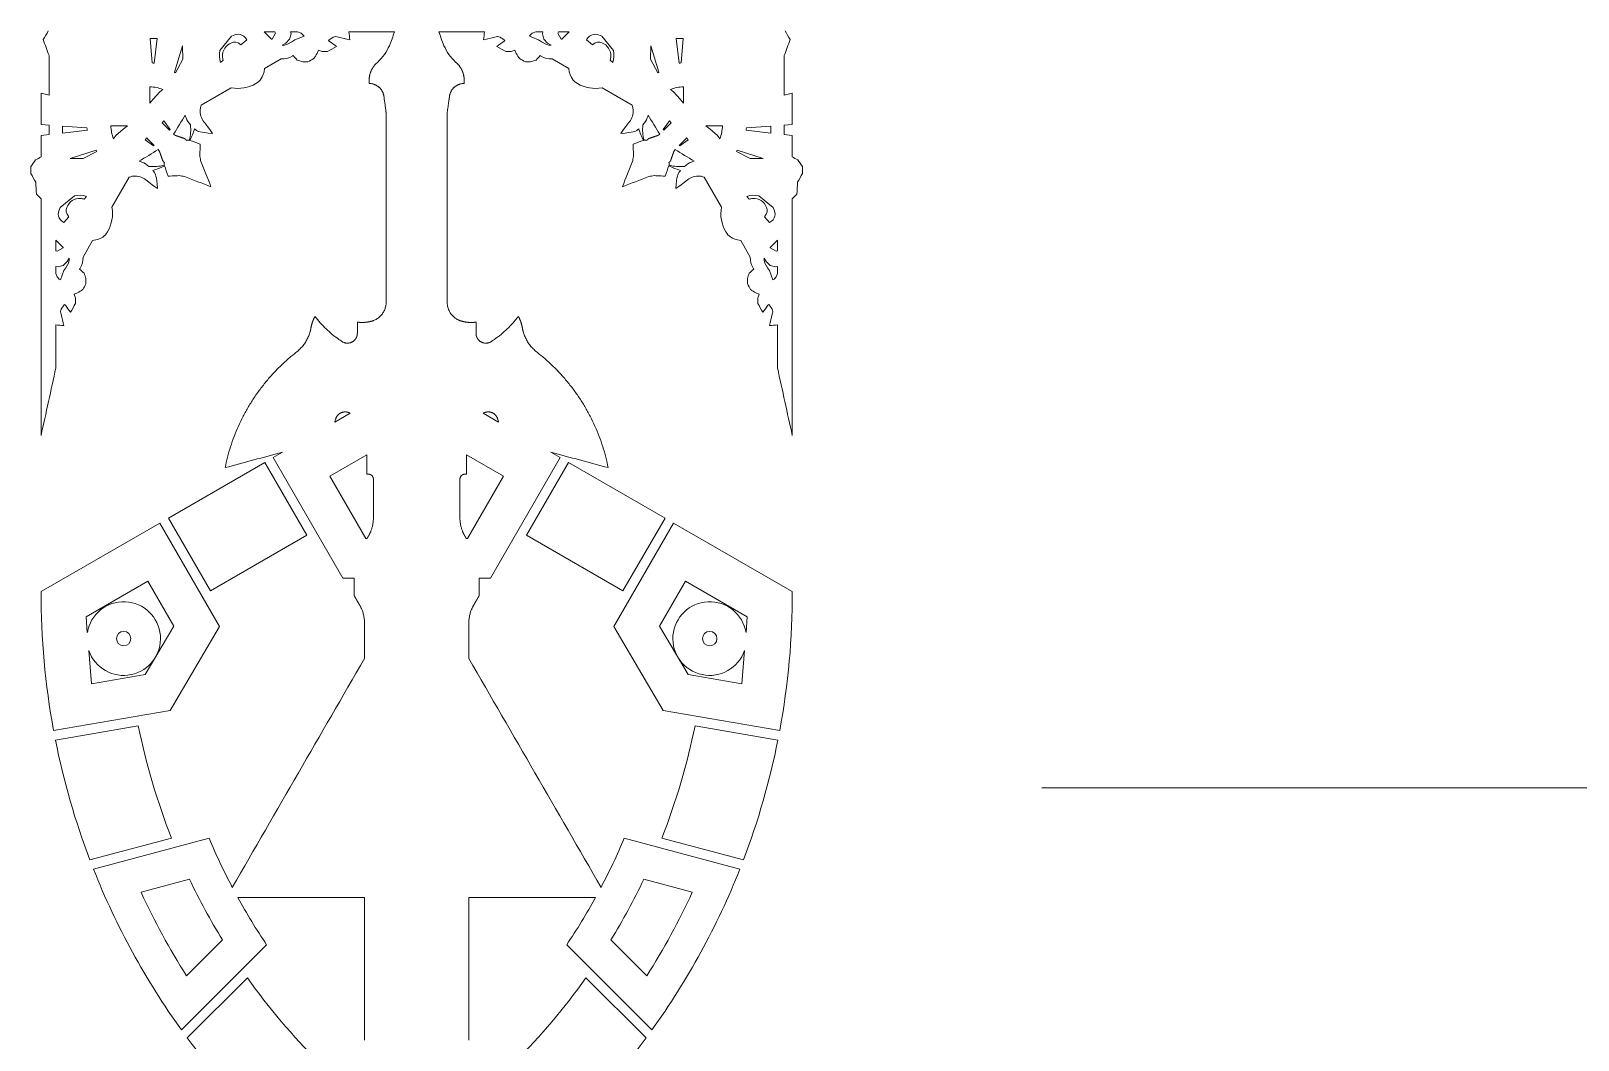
# Model space of a CAD drawing. Header units: inches. Extents: x -1.5 to 24.5, y -14.4 to 30.8.
# Drawn here: x 2.78 to 7.672, y -0.798 to 2.394 of the extents above; entities that cross this region are included whole.
import ezdxf

# ---------------------------------------------------------------- set-up
doc = ezdxf.new("R2010")
doc.units = ezdxf.units.IN
doc.header["$MEASUREMENT"] = 0
doc.layers.add('NOPLOT', color=5, linetype='Continuous', lineweight=5)

# ---------------------------------------------------------------- blocks, each defined once
blk = doc.blocks.new('Mask')
at = {"layer": 'NOPLOT', "color": 242, "true_color": 0xcd2027}
for p, q in [((-0.8207, 2.3699), (-0.8424, 2.3699)), ((-0.8424, 2.3699), (-0.8366, 2.2925)), ((-0.8295, 2.2912), (-0.8207, 2.3699)), ((-0.5853, 2.3772), (-0.6218, 2.3314)), ((-0.5559, 2.3493), (-0.5374, 2.3651)), ((-0.4485, 2.3906), (-0.4819, 2.3906)), ((-0.4819, 2.3906), (-0.4585, 2.3672)), ((-0.4585, 2.3672), (-0.4571, 2.3679)), ((-0.4571, 2.3679), (-0.4465, 2.3864)), ((-0.4465, 2.3864), (-0.4485, 2.3906)), ((-0.414, 2.3551), (-0.4253, 2.3486)), ((-0.4253, 2.3486), (-0.4182, 2.3486)), ((-0.4182, 2.3486), (-0.4086, 2.3512)), ((-0.402, 2.3671), (-0.414, 2.3551)), ((-0.4086, 2.3512), (-0.3945, 2.3593)), ((-0.3973, 2.3846), (-0.402, 2.3671)), ((-0.3767, 2.3906), (-0.3989, 2.3906)), ((-0.3989, 2.3906), (-0.3973, 2.3846)), ((-0.3945, 2.3593), (-0.3855, 2.3659)), ((-0.3855, 2.3659), (-0.3562, 2.3765)), ((-0.3655, 2.3864), (-0.3767, 2.3906)), ((-0.3584, 2.3804), (-0.3655, 2.3864)), ((-0.3562, 2.3765), (-0.3584, 2.3804)), ((0.3562, 2.3765), (0.3584, 2.3804)), ((0.3855, 2.3659), (0.3562, 2.3765)), ((0.3584, 2.3804), (0.3655, 2.3864)), ((0.3655, 2.3864), (0.3767, 2.3906)), ((0.3767, 2.3906), (0.3989, 2.3906)), ((0.3945, 2.3593), (0.3855, 2.3659)), ((0.4086, 2.3512), (0.3945, 2.3593)), ((0.3989, 2.3906), (0.3973, 2.3846)), ((0.3973, 2.3846), (0.402, 2.3671)), ((0.402, 2.3671), (0.414, 2.3551)), ((0.4182, 2.3486), (0.4086, 2.3512)), ((0.414, 2.3551), (0.4253, 2.3486)), ((0.4253, 2.3486), (0.4182, 2.3486)), ((0.4465, 2.3864), (0.4485, 2.3906)), ((0.4571, 2.3679), (0.4465, 2.3864)), ((0.4485, 2.3906), (0.4819, 2.3906)), ((0.4585, 2.3672), (0.4571, 2.3679)), ((0.4819, 2.3906), (0.4585, 2.3672)), ((0.5559, 2.3493), (0.5374, 2.3651)), ((0.5853, 2.3772), (0.6218, 2.3314)), ((0.8207, 2.3699), (0.8424, 2.3699)), ((0.8295, 2.2912), (0.8207, 2.3699)), ((0.8424, 2.3699), (0.8366, 2.2925)), ((-0.7406, 2.3459), (-0.766, 2.2633)), ((-0.7626, 2.2608), (-0.7396, 2.3042)), ((-0.7396, 2.3042), (-0.7406, 2.3459)), ((-0.6201, 2.294), (-0.6117, 2.3012)), ((-0.4281, 2.3048), (-0.4807, 2.2744)), ((0.4281, 2.3048), (0.4807, 2.2744)), ((0.6201, 2.294), (0.6117, 2.3012)), ((0.7396, 2.3042), (0.7406, 2.3459)), ((0.7626, 2.2608), (0.7396, 2.3042)), ((0.7406, 2.3459), (0.766, 2.2633)), ((-0.8123, 2.201), (-0.8026, 2.2087)), ((-0.5861, 2.2136), (-0.6812, 2.1586)), ((0.5861, 2.2136), (0.6812, 2.1586)), ((0.8123, 2.201), (0.8026, 2.2087)), ((-1.1622, 2.1902), (-1.1875, 2.197)), ((-1.1875, 2.197), (-1.1875, 2.0975)), ((-0.8437, 2.1647), (-0.8329, 2.1777)), ((-0.8329, 2.1777), (-0.8123, 2.201)), ((0.8329, 2.1777), (0.8123, 2.201)), ((0.8437, 2.1647), (0.8329, 2.1777)), ((1.1622, 2.1902), (1.1875, 2.197)), ((1.1875, 2.197), (1.1875, 2.0975)), ((-0.7992, 2.1087), (-0.805, 2.1029)), ((-0.7798, 2.0816), (-0.7992, 2.1087)), ((0.7798, 2.0816), (0.7992, 2.1087)), ((0.7992, 2.1087), (0.805, 2.1029)), ((-1.1875, 2.0975), (-1.1622, 2.0956)), ((-1.1622, 2.0659), (-1.1875, 2.0631)), ((-1.1875, 2.0631), (-1.1875, 1.9955)), ((-1.1199, 2.0707), (-1.1199, 2.0924)), ((-1.1199, 2.0924), (-1.0425, 2.0866)), ((-1.0412, 2.0795), (-1.1199, 2.0707)), ((-0.951, 2.0623), (-0.9587, 2.0526)), ((-0.9277, 2.0829), (-0.951, 2.0623)), ((-0.9147, 2.0937), (-0.9277, 2.0829)), ((-0.8587, 2.0492), (-0.8529, 2.055)), ((-0.8529, 2.055), (-0.8497, 2.0513)), ((-0.805, 2.1029), (-0.8013, 2.0997)), ((-0.8013, 2.0997), (-0.7812, 2.0797)), ((-0.7812, 2.0797), (-0.7798, 2.0816)), ((0.7812, 2.0797), (0.7798, 2.0816)), ((0.8013, 2.0997), (0.7812, 2.0797)), ((0.805, 2.1029), (0.8013, 2.0997)), ((0.8529, 2.055), (0.8497, 2.0513)), ((0.8587, 2.0492), (0.8529, 2.055)), ((0.9147, 2.0937), (0.9277, 2.0829)), ((0.9277, 2.0829), (0.951, 2.0623)), ((0.951, 2.0623), (0.9587, 2.0526)), ((1.0412, 2.0795), (1.1199, 2.0707)), ((1.1199, 2.0924), (1.0425, 2.0866)), ((1.1199, 2.0707), (1.1199, 2.0924)), ((1.1875, 2.0975), (1.1622, 2.0956)), ((1.1622, 2.0659), (1.1875, 2.0631)), ((1.1875, 2.0631), (1.1875, 1.9955)), ((-1.0959, 1.9906), (-1.0133, 2.016)), ((-1.0108, 2.0126), (-1.0542, 1.9896)), ((-0.8316, 2.0298), (-0.8587, 2.0492)), ((-0.8497, 2.0513), (-0.8297, 2.0312)), ((-0.8297, 2.0312), (-0.8316, 2.0298)), ((0.8497, 2.0513), (0.8297, 2.0312)), ((0.8297, 2.0312), (0.8316, 2.0298)), ((0.8316, 2.0298), (0.8587, 2.0492)), ((1.0108, 2.0126), (1.0542, 1.9896)), ((1.0959, 1.9906), (1.0133, 2.016)), ((-1.0542, 1.9896), (-1.0959, 1.9906)), ((1.0542, 1.9896), (1.0959, 1.9906)), ((-0.9636, 1.8361), (-0.9086, 1.9312)), ((0.9636, 1.8361), (0.9086, 1.9312)), ((-1.1272, 1.8353), (-1.0814, 1.8718)), ((-1.044, 1.8701), (-1.0512, 1.8617)), ((1.044, 1.8701), (1.0512, 1.8617)), ((1.1272, 1.8353), (1.0814, 1.8718)), ((-1.0993, 1.8059), (-1.1151, 1.7874)), ((1.0993, 1.8059), (1.1151, 1.7874)), ((-1.1406, 1.6985), (-1.1406, 1.7319)), ((-1.1406, 1.7319), (-1.1172, 1.7085)), ((-1.0548, 1.6781), (-1.0244, 1.7307)), ((1.0548, 1.6781), (1.0244, 1.7307)), ((1.1406, 1.7319), (1.1172, 1.7085)), ((1.1406, 1.6985), (1.1406, 1.7319)), ((-1.1364, 1.6965), (-1.1406, 1.6985)), ((-1.1179, 1.7071), (-1.1364, 1.6965)), ((-1.1172, 1.7085), (-1.1179, 1.7071)), ((-1.1171, 1.652), (-1.1051, 1.664)), ((-1.1051, 1.664), (-1.0986, 1.6753)), ((-1.0986, 1.6682), (-1.1012, 1.6586)), ((-1.0986, 1.6753), (-1.0986, 1.6682)), ((1.0986, 1.6753), (1.0986, 1.6682)), ((1.1051, 1.664), (1.0986, 1.6753)), ((1.0986, 1.6682), (1.1012, 1.6586)), ((1.1171, 1.652), (1.1051, 1.664)), ((1.1172, 1.7085), (1.1179, 1.7071)), ((1.1179, 1.7071), (1.1364, 1.6965)), ((1.1364, 1.6965), (1.1406, 1.6985)), ((-1.1406, 1.6267), (-1.1406, 1.6489)), ((-1.1406, 1.6489), (-1.1346, 1.6473)), ((-1.1364, 1.6155), (-1.1406, 1.6267)), ((-1.1304, 1.6084), (-1.1364, 1.6155)), ((-1.1346, 1.6473), (-1.1171, 1.652)), ((-1.1159, 1.6355), (-1.1265, 1.6062)), ((-1.1093, 1.6445), (-1.1159, 1.6355)), ((-1.1012, 1.6586), (-1.1093, 1.6445)), ((1.1012, 1.6586), (1.1093, 1.6445)), ((1.1093, 1.6445), (1.1159, 1.6355)), ((1.1159, 1.6355), (1.1265, 1.6062)), ((1.1346, 1.6473), (1.1171, 1.652)), ((1.1304, 1.6084), (1.1364, 1.6155)), ((1.1406, 1.6489), (1.1346, 1.6473)), ((1.1364, 1.6155), (1.1406, 1.6267)), ((1.1406, 1.6267), (1.1406, 1.6489)), ((-1.1265, 1.6062), (-1.1304, 1.6084)), ((1.1265, 1.6062), (1.1304, 1.6084)), ((-0.2587, 1.1567), (-0.2106, 1.1845)), ((0.2587, 1.1567), (0.2106, 1.1845)), ((-0.4533, 1.0443), (-0.4245, 1.061)), ((-0.4533, 1.0443), (-0.2334, 0.6633)), ((0.4533, 1.0443), (0.2334, 0.6633)), ((0.4533, 1.0443), (0.4245, 1.061)), ((-0.2334, 0.6633), (-0.1978, 0.6633)), ((0.2334, 0.6633), (0.1978, 0.6633)), ((-0.165, -0.3473), (-0.5655, -0.3473))]:
    blk.add_line(p, q, dxfattribs=at)
for points in [[(-0.8437, 2.2168), (-0.8437, 2.1647)], [(0.8437, 2.2168), (0.8437, 2.1647)], [(-0.9147, 2.0937), (-0.9668, 2.0937)], [(0.9147, 2.0937), (0.9668, 2.0937)], [(-0.1578, 1.0526), (-0.2748, 0.985), (-0.1612, 0.7883), (-0.1568, 0.7883)], [(0.1578, 1.0526), (0.2748, 0.985), (0.1612, 0.7883), (0.1568, 0.7883)], [(-1.0413, 0.4915), (-1.0452, 0.5402), (-0.8501, 0.6529), (-0.7681, 0.5107), (-0.858, 0.3579), (-1.0279, 0.3287), (-1.0365, 0.4336)], [(1.0413, 0.4915), (1.0452, 0.5402), (0.8501, 0.6529), (0.7681, 0.5107), (0.858, 0.3579), (1.0279, 0.3287), (1.0365, 0.4336)]]:
    blk.add_lwpolyline(points, dxfattribs=at)
for points in [[(-0.6523, 0.6227), (-0.7851, 0.8528), (-0.4805, 1.0287), (-0.3476, 0.7986)], [(0.6523, 0.6227), (0.7851, 0.8528), (0.4805, 1.0287), (0.3476, 0.7986)]]:
    blk.add_lwpolyline(points, close=True, dxfattribs=at)
for points in [[(-1.1479, 0.1812), (-0.7797, 0.2445), (-0.6234, 0.5101), (-0.8122, 0.8371), (-1.1875, 0.6205, 0.046834)], [(1.1479, 0.1812), (0.7797, 0.2445), (0.6234, 0.5101), (0.8122, 0.8371), (1.1875, 0.6205, -0.046834)], [(-1.142, 0.1505), (-0.8801, 0.1955, 0.044254), (-0.7749, -0.1591), (-1.033, -0.2283, -0.041839)], [(1.142, 0.1505), (0.8801, 0.1955, -0.044254), (0.7749, -0.1591), (1.033, -0.2283, 0.041839)], [(-0.5349, -0.6012, 0.041743), (-0.3098, -0.8679), (-0.4468, -1.1051, -0.044528), (-0.7251, -0.7914)], [(0.5349, -0.6012, -0.041743), (0.3098, -0.8679), (0.4468, -1.1051, 0.044528), (0.7251, -0.7914)]]:
    blk.add_lwpolyline(points, format="xyb", close=True, dxfattribs=at)
for points in [[(-0.583, -0.315, -0.021658), (-0.6565, -0.1597), (-1.0216, -0.2576, 0.061615), (-0.7438, -0.7659), (-0.4744, -0.4965, -0.02203), (-0.5655, -0.3473)], [(0.583, -0.315, 0.021658), (0.6565, -0.1597), (1.0216, -0.2576, -0.061615), (0.7438, -0.7659), (0.4744, -0.4965, 0.02203), (0.5655, -0.3473)], [(-0.614, -0.4814, -0.026092), (-0.7181, -0.2895), (-0.8714, -0.3306, 0.03348), (-0.7274, -0.5949), (-0.614, -0.4814)], [(0.614, -0.4814, 0.026092), (0.7181, -0.2895), (0.8714, -0.3306, -0.03348), (0.7274, -0.5949), (0.614, -0.4814)]]:
    blk.add_lwpolyline(points, format="xyb", dxfattribs=at)
for centre in [(-0.9264, 0.4717), (0.9264, 0.4717)]:
    blk.add_circle(centre, 0.0228, dxfattribs=at)
for centre, radius, start, end in [((-0.8634, 2.1278), 0.1669, 78.2876, 80.7487), ((-0.8634, 2.1278), 0.1669, 52.8314, 54.3099), ((0.8634, 2.1278), 0.1669, 125.6901, 127.1686), ((0.8634, 2.1278), 0.1669, 99.2513, 101.7124), ((-0.8488, 2.0825), 0.1344, 69.8979, 87.8331), ((0.8488, 2.0825), 0.1344, 92.1669, 110.1021), ((-0.8778, 2.1134), 0.1669, 189.2513, 191.7124), ((-0.8325, 2.0988), 0.1344, 182.1669, 200.1021), ((-0.8488, 2.0825), 0.1344, 345.0575, 5.9093), ((-0.8634, 2.1278), 0.1669, 331.1845, 344.7938), ((0.8634, 2.1278), 0.1669, 195.2062, 208.8155), ((0.8488, 2.0825), 0.1344, 174.0907, 194.9425), ((0.8325, 2.0988), 0.1344, 339.8979, 357.8331), ((0.8778, 2.1134), 0.1669, 348.2876, 350.7487), ((-0.8778, 2.1134), 0.1669, 215.6901, 217.1686), ((0.8778, 2.1134), 0.1669, 322.8314, 324.3099), ((-0.8325, 2.0988), 0.1344, 264.0907, 284.9425), ((-0.8778, 2.1134), 0.1669, 285.2062, 298.8155), ((0.8778, 2.1134), 0.1669, 241.1845, 254.7938), ((0.8325, 2.0988), 0.1344, 255.0575, 275.9093), ((-0.9264, 0.4717), 0.1165, 199.0924, 170.2577), ((0.9264, 0.4717), 0.1165, 9.7423, 340.9076)]:
    blk.add_arc(centre, radius, start, end, dxfattribs=at)
for points in [[(-1.1808, 2.3663), (-1.1754, 2.3754), (-1.1701, 2.3844), (-1.1647, 2.3935)], [(-1.1622, 2.3154), (-1.1684, 2.3324), (-1.1746, 2.3493), (-1.1808, 2.3663)], [(-0.5853, 2.3772), (-0.5782, 2.3806), (-0.5707, 2.3827), (-0.5636, 2.3835)], [(-0.2786, 2.3633), (-0.2754, 2.3658), (-0.2722, 2.3682), (-0.2691, 2.3707)], [(-0.2758, 2.3605), (-0.2767, 2.3615), (-0.2777, 2.3624), (-0.2786, 2.3633)], [(-0.2536, 2.3442), (-0.261, 2.3496), (-0.2684, 2.3551), (-0.2758, 2.3605)], [(-0.2691, 2.3707), (-0.2674, 2.3717), (-0.2657, 2.3727), (-0.2639, 2.3737)], [(-0.2639, 2.3737), (-0.2614, 2.3743), (-0.2588, 2.375), (-0.2562, 2.3757)], [(-0.2562, 2.3757), (-0.2559, 2.3757), (-0.2556, 2.3757), (-0.2553, 2.3757)], [(-0.2553, 2.3757), (-0.2526, 2.375), (-0.25, 2.3743), (-0.2473, 2.3736)], [(-0.2473, 2.3736), (-0.2355, 2.3707), (-0.2236, 2.3678), (-0.2118, 2.365)], [(-0.2118, 2.365), (-0.2125, 2.3735), (-0.2132, 2.3821), (-0.214, 2.3906)], [(-0.214, 2.3906), (-0.1764, 2.3906), (-0.1388, 2.3906), (-0.0697, 2.3906)], [(-0.0862, 2.3469), (-0.0807, 2.3615), (-0.0752, 2.3761), (-0.0697, 2.3906)], [(0.0697, 2.3906), (0.0752, 2.3761), (0.0807, 2.3615), (0.0862, 2.3469)], [(0.214, 2.3906), (0.1764, 2.3906), (0.1388, 2.3906), (0.0697, 2.3906)], [(0.2118, 2.365), (0.2125, 2.3735), (0.2132, 2.3821), (0.214, 2.3906)], [(0.2473, 2.3736), (0.2355, 2.3707), (0.2236, 2.3678), (0.2118, 2.365)], [(0.2553, 2.3757), (0.2526, 2.375), (0.25, 2.3743), (0.2473, 2.3736)], [(0.2536, 2.3442), (0.261, 2.3496), (0.2684, 2.3551), (0.2758, 2.3605)], [(0.2562, 2.3757), (0.2559, 2.3757), (0.2556, 2.3757), (0.2553, 2.3757)], [(0.2639, 2.3737), (0.2614, 2.3743), (0.2588, 2.375), (0.2562, 2.3757)], [(0.2691, 2.3707), (0.2674, 2.3717), (0.2657, 2.3727), (0.2639, 2.3737)], [(0.2786, 2.3633), (0.2754, 2.3658), (0.2722, 2.3682), (0.2691, 2.3707)], [(0.2758, 2.3605), (0.2767, 2.3615), (0.2777, 2.3624), (0.2786, 2.3633)], [(0.5853, 2.3772), (0.5782, 2.3806), (0.5707, 2.3827), (0.5636, 2.3835)], [(1.1622, 2.3154), (1.1684, 2.3324), (1.1746, 2.3493), (1.1808, 2.3663)], [(1.1808, 2.3663), (1.1754, 2.3754), (1.1701, 2.3844), (1.1647, 2.3935)], [(-1.1622, 2.1902), (-1.1622, 2.2319), (-1.1622, 2.2737), (-1.1622, 2.3154)], [(-0.6201, 2.294), (-0.6243, 2.3062), (-0.6247, 2.3192), (-0.6218, 2.3314)], [(-0.39, 2.3156), (-0.39, 2.3155), (-0.39, 2.3155), (-0.39, 2.3155)], [(-0.39, 2.3155), (-0.3859, 2.3108), (-0.3818, 2.3062), (-0.3776, 2.3015)], [(-0.3776, 2.3015), (-0.3718, 2.2995), (-0.366, 2.2975), (-0.3601, 2.2955)], [(-0.3436, 2.2955), (-0.3376, 2.299), (-0.3316, 2.3024), (-0.3256, 2.3059)], [(-0.3256, 2.3059), (-0.3221, 2.3113), (-0.3185, 2.3167), (-0.315, 2.3221)], [(-0.315, 2.3221), (-0.3136, 2.3258), (-0.3122, 2.3294), (-0.3107, 2.3331)], [(-0.3107, 2.3331), (-0.3068, 2.3316), (-0.3029, 2.3301), (-0.2991, 2.3286)], [(-0.2991, 2.3286), (-0.2933, 2.3285), (-0.2875, 2.3285), (-0.2818, 2.3284)], [(-0.2818, 2.3284), (-0.2724, 2.3337), (-0.263, 2.3389), (-0.2536, 2.3442)], [(-0.1231, 2.295), (-0.1158, 2.3028), (-0.1085, 2.3107), (-0.1013, 2.3186)], [(-0.1013, 2.3186), (-0.0962, 2.328), (-0.0912, 2.3375), (-0.0862, 2.3469)], [(0.0862, 2.3469), (0.0912, 2.3375), (0.0962, 2.328), (0.1013, 2.3186)], [(0.1013, 2.3186), (0.1085, 2.3107), (0.1158, 2.3028), (0.1231, 2.295)], [(0.2818, 2.3284), (0.2724, 2.3337), (0.263, 2.3389), (0.2536, 2.3442)], [(0.2991, 2.3286), (0.2933, 2.3285), (0.2875, 2.3285), (0.2818, 2.3284)], [(0.3107, 2.3331), (0.3068, 2.3316), (0.3029, 2.3301), (0.2991, 2.3286)], [(0.315, 2.3221), (0.3136, 2.3258), (0.3122, 2.3294), (0.3107, 2.3331)], [(0.3256, 2.3059), (0.3221, 2.3113), (0.3185, 2.3167), (0.315, 2.3221)], [(0.3436, 2.2955), (0.3376, 2.299), (0.3316, 2.3024), (0.3256, 2.3059)], [(0.3776, 2.3015), (0.3718, 2.2995), (0.366, 2.2975), (0.3601, 2.2955)], [(0.39, 2.3155), (0.3859, 2.3108), (0.3818, 2.3062), (0.3776, 2.3015)], [(0.39, 2.3156), (0.39, 2.3155), (0.39, 2.3155), (0.39, 2.3155)], [(0.6201, 2.294), (0.6243, 2.3062), (0.6247, 2.3192), (0.6218, 2.3314)], [(1.1622, 2.1902), (1.1622, 2.2319), (1.1622, 2.2737), (1.1622, 2.3154)], [(-0.3601, 2.2955), (-0.3546, 2.2955), (-0.3491, 2.2955), (-0.3436, 2.2955)], [(0.3601, 2.2955), (0.3546, 2.2955), (0.3491, 2.2955), (0.3436, 2.2955)], [(-0.0978, 2.1444), (-0.0999, 2.1592), (-0.1019, 2.1739), (-0.104, 2.1887)], [(-0.7685, 2.0668), (-0.7561, 2.087), (-0.7438, 2.1072), (-0.7314, 2.1274)], [(0.7685, 2.0668), (0.7561, 2.087), (0.7438, 2.1072), (0.7314, 2.1274)], [(-1.1622, 2.0659), (-1.1622, 2.0758), (-1.1622, 2.0857), (-1.1622, 2.0956)], [(-0.7626, 2.0631), (-0.7646, 2.0643), (-0.7665, 2.0655), (-0.7685, 2.0668)], [(0.7626, 2.0631), (0.7646, 2.0643), (0.7665, 2.0655), (0.7685, 2.0668)], [(1.1622, 2.0659), (1.1622, 2.0758), (1.1622, 2.0857), (1.1622, 2.0956)], [(-0.8168, 2.0185), (-0.837, 2.0061), (-0.8572, 1.9938), (-0.8774, 1.9814)], [(-0.8131, 2.0126), (-0.8143, 2.0146), (-0.8155, 2.0165), (-0.8168, 2.0185)], [(-0.6843, 2.0359), (-0.6953, 2.0397), (-0.7063, 2.0436), (-0.7173, 2.0474)], [(-0.6858, 2.0005), (-0.6856, 2.0039), (-0.6854, 2.0074), (-0.6852, 2.0108)], [(-0.6852, 2.0108), (-0.6849, 2.0192), (-0.6846, 2.0276), (-0.6843, 2.0359)], [(0.6843, 2.0359), (0.6953, 2.0397), (0.7063, 2.0436), (0.7173, 2.0474)], [(0.6852, 2.0108), (0.6849, 2.0192), (0.6846, 2.0276), (0.6843, 2.0359)], [(0.6858, 2.0005), (0.6856, 2.0039), (0.6854, 2.0074), (0.6852, 2.0108)], [(0.8131, 2.0126), (0.8143, 2.0146), (0.8155, 2.0165), (0.8168, 2.0185)], [(0.8168, 2.0185), (0.837, 2.0061), (0.8572, 1.9938), (0.8774, 1.9814)], [(-1.2195, 1.9646), (-1.2145, 1.9716), (-1.2095, 1.9786), (-1.2046, 1.9857)], [(-1.2195, 1.9428), (-1.2195, 1.95), (-1.2195, 1.9573), (-1.2195, 1.9646)], [(-1.2046, 1.9857), (-1.1989, 1.9889), (-1.1932, 1.9922), (-1.1875, 1.9955)], [(-0.7859, 1.9343), (-0.7897, 1.9453), (-0.7936, 1.9563), (-0.7974, 1.9673)], [(-0.6831, 1.9836), (-0.684, 1.9892), (-0.6849, 1.9948), (-0.6858, 2.0005)], [(-0.6503, 1.9003), (-0.6613, 1.9281), (-0.6722, 1.9558), (-0.6831, 1.9836)], [(0.6503, 1.9003), (0.6613, 1.9281), (0.6722, 1.9558), (0.6831, 1.9836)], [(0.6831, 1.9836), (0.684, 1.9892), (0.6849, 1.9948), (0.6858, 2.0005)], [(0.7859, 1.9343), (0.7897, 1.9453), (0.7936, 1.9563), (0.7974, 1.9673)], [(1.2046, 1.9857), (1.1989, 1.9889), (1.1932, 1.9922), (1.1875, 1.9955)], [(1.2195, 1.9646), (1.2145, 1.9716), (1.2095, 1.9786), (1.2046, 1.9857)], [(1.2195, 1.9428), (1.2195, 1.95), (1.2195, 1.9573), (1.2195, 1.9646)], [(-1.2045, 1.9151), (-1.2095, 1.9243), (-1.2145, 1.9336), (-1.2195, 1.9428)], [(-1.2021, 1.8773), (-1.2029, 1.8899), (-1.2037, 1.9025), (-1.2045, 1.9151)], [(-0.7608, 1.9352), (-0.7692, 1.9349), (-0.7776, 1.9346), (-0.7859, 1.9343)], [(-0.7505, 1.9358), (-0.7539, 1.9356), (-0.7574, 1.9354), (-0.7608, 1.9352)], [(-0.7336, 1.9331), (-0.7392, 1.934), (-0.7448, 1.9349), (-0.7505, 1.9358)], [(-0.6503, 1.9003), (-0.6781, 1.9113), (-0.7058, 1.9222), (-0.7336, 1.9331)], [(0.6503, 1.9003), (0.6781, 1.9113), (0.7058, 1.9222), (0.7336, 1.9331)], [(0.7336, 1.9331), (0.7392, 1.934), (0.7448, 1.9349), (0.7505, 1.9358)], [(0.7505, 1.9358), (0.7539, 1.9356), (0.7574, 1.9354), (0.7608, 1.9352)], [(0.7608, 1.9352), (0.7692, 1.9349), (0.7776, 1.9346), (0.7859, 1.9343)], [(1.2021, 1.8773), (1.2029, 1.8899), (1.2037, 1.9025), (1.2045, 1.9151)], [(1.2045, 1.9151), (1.2095, 1.9243), (1.2145, 1.9336), (1.2195, 1.9428)], [(-1.1875, 1.8627), (-1.1924, 1.8675), (-1.1972, 1.8724), (-1.2021, 1.8773)], [(-1.1875, 1.1139), (-1.1875, 1.3635), (-1.1875, 1.6131), (-1.1875, 1.8627)], [(-1.044, 1.8701), (-1.0562, 1.8743), (-1.0692, 1.8747), (-1.0814, 1.8718)], [(1.044, 1.8701), (1.0562, 1.8743), (1.0692, 1.8747), (1.0814, 1.8718)], [(1.1875, 1.8627), (1.1924, 1.8675), (1.1972, 1.8724), (1.2021, 1.8773)], [(1.1875, 1.1139), (1.1875, 1.3635), (1.1875, 1.6131), (1.1875, 1.8627)], [(-1.1272, 1.8353), (-1.1306, 1.8282), (-1.1327, 1.8207), (-1.1335, 1.8136)], [(1.1272, 1.8353), (1.1306, 1.8282), (1.1327, 1.8207), (1.1335, 1.8136)], [(-1.0656, 1.64), (-1.0655, 1.64), (-1.0655, 1.64), (-1.0655, 1.64)], [(-1.0655, 1.64), (-1.0608, 1.6359), (-1.0562, 1.6318), (-1.0515, 1.6276)], [(-1.0515, 1.6276), (-1.0495, 1.6218), (-1.0475, 1.616), (-1.0455, 1.6101)], [(1.0515, 1.6276), (1.0495, 1.6218), (1.0475, 1.616), (1.0455, 1.6101)], [(1.0655, 1.64), (1.0608, 1.6359), (1.0562, 1.6318), (1.0515, 1.6276)], [(1.0656, 1.64), (1.0655, 1.64), (1.0655, 1.64), (1.0655, 1.64)], [(-1.0559, 1.5756), (-1.0613, 1.5721), (-1.0667, 1.5685), (-1.0721, 1.565)], [(-1.0455, 1.5936), (-1.049, 1.5876), (-1.0524, 1.5816), (-1.0559, 1.5756)], [(-1.0455, 1.6101), (-1.0455, 1.6046), (-1.0455, 1.5991), (-1.0455, 1.5936)], [(1.0455, 1.6101), (1.0455, 1.6046), (1.0455, 1.5991), (1.0455, 1.5936)], [(1.0455, 1.5936), (1.049, 1.5876), (1.0524, 1.5816), (1.0559, 1.5756)], [(1.0559, 1.5756), (1.0613, 1.5721), (1.0667, 1.5685), (1.0721, 1.565)], [(-1.1207, 1.5191), (-1.1217, 1.5174), (-1.1227, 1.5157), (-1.1237, 1.5139)], [(-1.1133, 1.5286), (-1.1158, 1.5254), (-1.1182, 1.5222), (-1.1207, 1.5191)], [(-1.1105, 1.5258), (-1.1115, 1.5267), (-1.1124, 1.5277), (-1.1133, 1.5286)], [(-1.0942, 1.5036), (-1.0996, 1.511), (-1.1051, 1.5184), (-1.1105, 1.5258)], [(-1.0784, 1.5318), (-1.0837, 1.5224), (-1.0889, 1.513), (-1.0942, 1.5036)], [(-1.0721, 1.565), (-1.0758, 1.5636), (-1.0794, 1.5622), (-1.0831, 1.5607)], [(-1.0831, 1.5607), (-1.0816, 1.5568), (-1.0801, 1.5529), (-1.0786, 1.5491)], [(-1.0786, 1.5491), (-1.0785, 1.5433), (-1.0785, 1.5375), (-1.0784, 1.5318)], [(1.0721, 1.565), (1.0758, 1.5636), (1.0794, 1.5622), (1.0831, 1.5607)], [(1.0786, 1.5491), (1.0785, 1.5433), (1.0785, 1.5375), (1.0784, 1.5318)], [(1.0784, 1.5318), (1.0837, 1.5224), (1.0889, 1.513), (1.0942, 1.5036)], [(1.0831, 1.5607), (1.0816, 1.5568), (1.0801, 1.5529), (1.0786, 1.5491)], [(1.0942, 1.5036), (1.0996, 1.511), (1.1051, 1.5184), (1.1105, 1.5258)], [(1.1105, 1.5258), (1.1115, 1.5267), (1.1124, 1.5277), (1.1133, 1.5286)], [(1.1133, 1.5286), (1.1158, 1.5254), (1.1182, 1.5222), (1.1207, 1.5191)], [(1.1207, 1.5191), (1.1217, 1.5174), (1.1227, 1.5157), (1.1237, 1.5139)], [(-1.1237, 1.5139), (-1.1243, 1.5114), (-1.125, 1.5088), (-1.1257, 1.5062)], [(-1.1257, 1.5062), (-1.1257, 1.5059), (-1.1257, 1.5056), (-1.1257, 1.5053)], [(-1.1257, 1.5053), (-1.125, 1.5026), (-1.1243, 1.5), (-1.1236, 1.4973)], [(-1.1236, 1.4973), (-1.1207, 1.4855), (-1.1178, 1.4736), (-1.115, 1.4618)], [(1.1236, 1.4973), (1.1207, 1.4855), (1.1178, 1.4736), (1.115, 1.4618)], [(1.1257, 1.5053), (1.125, 1.5026), (1.1243, 1.5), (1.1236, 1.4973)], [(1.1237, 1.5139), (1.1243, 1.5114), (1.125, 1.5088), (1.1257, 1.5062)], [(1.1257, 1.5062), (1.1257, 1.5059), (1.1257, 1.5056), (1.1257, 1.5053)], [(-1.115, 1.4618), (-1.1235, 1.4625), (-1.1321, 1.4632), (-1.1406, 1.464)], [(-1.1406, 1.464), (-1.1406, 1.4187), (-1.1406, 1.3735), (-1.1406, 1.3282)], [(1.115, 1.4618), (1.1235, 1.4625), (1.1321, 1.4632), (1.1406, 1.464)], [(1.1406, 1.464), (1.1406, 1.4187), (1.1406, 1.3735), (1.1406, 1.3282)], [(-1.1406, 1.3282), (-1.1562, 1.2568), (-1.1719, 1.1853), (-1.1875, 1.1139)], [(1.1406, 1.3282), (1.1562, 1.2568), (1.1719, 1.1853), (1.1875, 1.1139)], [(-0.2564, 1.1654), (-0.2572, 1.1626), (-0.2579, 1.1596), (-0.2587, 1.1567)], [(0.2587, 1.1567), (0.2579, 1.1596), (0.2572, 1.1626), (0.2564, 1.1654)], [(-0.4245, 1.061), (-0.4849, 1.0448), (-0.5453, 1.0286), (-0.6056, 1.0124)], [(-0.1578, 0.9917), (-0.1578, 1.012), (-0.1578, 1.0323), (-0.1578, 1.0526)], [(0.1578, 1.0526), (0.1578, 1.0323), (0.1578, 1.012), (0.1578, 0.9917)], [(0.6056, 1.0124), (0.5453, 1.0286), (0.4849, 1.0448), (0.4245, 1.061)], [(-0.1978, 0.6079), (-0.1978, 0.6264), (-0.1978, 0.6449), (-0.1978, 0.6633)], [(0.1978, 0.6633), (0.1978, 0.6449), (0.1978, 0.6264), (0.1978, 0.6079)], [(-0.583, -0.315), (-0.4436, -0.0737), (-0.3043, 0.1676), (-0.165, 0.4089)], [(0.165, 0.4089), (0.3043, 0.1676), (0.4436, -0.0737), (0.583, -0.315)], [(-0.165, -0.798), (-0.165, -0.6478), (-0.165, -0.4976), (-0.165, -0.3473)], [(0.5655, -0.3473), (0.432, -0.3473), (0.2985, -0.3473), (0.165, -0.3473)], [(0.165, -0.3473), (0.165, -0.4976), (0.165, -0.6478), (0.165, -0.798)]]:
    blk.add_open_spline(points, degree=3, dxfattribs=at)
for points, knots in [([(-0.5559, 2.3493), (-0.5669, 2.36), (-0.5767, 2.3597), (-0.6033, 2.3494), (-0.615, 2.3311), (-0.6135, 2.3083), (-0.6128, 2.3047), (-0.6117, 2.3012)], [31.500163, 31.500163, 31.500163, 31.500163, 32.109662, 32.109662, 33.371854, 33.371854, 33.61589, 33.61589, 33.61589, 33.61589]), ([(-0.5636, 2.3835), (-0.557, 2.3832), (-0.5474, 2.3788), (-0.5399, 2.3698), (-0.5385, 2.3675), (-0.5374, 2.3651)], [24.4557, 24.4557, 24.4557, 24.4557, 25.307058, 25.307058, 25.557053, 25.557053, 25.557053, 25.557053]), ([(0.5636, 2.3835), (0.557, 2.3832), (0.5474, 2.3788), (0.5399, 2.3698), (0.5385, 2.3675), (0.5374, 2.3651)], [24.4557, 24.4557, 24.4557, 24.4557, 25.307058, 25.307058, 25.557053, 25.557053, 25.557053, 25.557053]), ([(0.5559, 2.3493), (0.5669, 2.36), (0.5767, 2.3597), (0.6033, 2.3494), (0.615, 2.3311), (0.6135, 2.3083), (0.6128, 2.3047), (0.6117, 2.3012)], [31.500163, 31.500163, 31.500163, 31.500163, 32.109662, 32.109662, 33.371854, 33.371854, 33.61589, 33.61589, 33.61589, 33.61589]), ([(-0.4281, 2.3048), (-0.416, 2.3045), (-0.4036, 2.3068), (-0.3921, 2.3141), (-0.391, 2.3148), (-0.39, 2.3156)], [36.30329236, 36.30329236, 36.30329236, 36.30329236, 36.33619026, 36.33619026, 36.33972405, 36.33972405, 36.33972405, 36.33972405]), ([(0.4281, 2.3048), (0.416, 2.3045), (0.4036, 2.3068), (0.3921, 2.3141), (0.391, 2.3148), (0.39, 2.3156)], [36.30329236, 36.30329236, 36.30329236, 36.30329236, 36.33619026, 36.33619026, 36.33972405, 36.33972405, 36.33972405, 36.33972405]), ([(-0.5861, 2.2136), (-0.5597, 2.2086), (-0.5317, 2.2131), (-0.4956, 2.235), (-0.485, 2.245), (-0.4807, 2.2744)], [19.354009, 19.354009, 19.354009, 19.354009, 20.088724, 20.088724, 20.477197, 20.477197, 20.477197, 20.477197]), ([(0.5861, 2.2136), (0.5597, 2.2086), (0.5317, 2.2131), (0.4956, 2.235), (0.485, 2.245), (0.4807, 2.2744)], [19.354009, 19.354009, 19.354009, 19.354009, 20.088724, 20.088724, 20.477197, 20.477197, 20.477197, 20.477197]), ([(-0.6697, 2.1024), (-0.6786, 2.1118), (-0.6845, 2.1258), (-0.6846, 2.1428), (-0.6843, 2.146), (-0.6834, 2.1509), (-0.683, 2.1525), (-0.6825, 2.1545), (-0.6832, 2.1526), (-0.6812, 2.1586)], [17.742974, 17.742974, 17.742974, 17.742974, 18.491185, 18.491185, 18.671219, 18.671219, 18.766383, 18.766383, 18.793869, 18.793869, 18.793869, 18.793869]), ([(0.6697, 2.1024), (0.6786, 2.1118), (0.6845, 2.1258), (0.6846, 2.1428), (0.6843, 2.146), (0.6834, 2.1509), (0.683, 2.1525), (0.6825, 2.1545), (0.6832, 2.1526), (0.6812, 2.1586)], [17.742974, 17.742974, 17.742974, 17.742974, 18.491185, 18.491185, 18.671219, 18.671219, 18.766383, 18.766383, 18.793869, 18.793869, 18.793869, 18.793869]), ([(-0.7314, 2.1274), (-0.7308, 2.1246), (-0.73, 2.1218), (-0.7258, 2.1107), (-0.7211, 2.1032), (-0.7152, 2.0963)], [16.68409976, 16.68409976, 16.68409976, 16.68409976, 16.69118305, 16.69118305, 16.71139818, 16.71139818, 16.71139818, 16.71139818]), ([(0.7314, 2.1274), (0.7308, 2.1246), (0.73, 2.1218), (0.7258, 2.1107), (0.7211, 2.1032), (0.7152, 2.0963)], [16.68409976, 16.68409976, 16.68409976, 16.68409976, 16.69118305, 16.69118305, 16.71139818, 16.71139818, 16.71139818, 16.71139818]), ([(-0.7024, 2.084), (-0.7002, 2.0823), (-0.698, 2.0806), (-0.6911, 2.0757), (-0.6861, 2.0728), (-0.6453, 2.0692)], [16.72452043, 16.72452043, 16.72452043, 16.72452043, 16.73052272, 16.73052272, 16.742974, 16.742974, 16.742974, 16.742974]), ([(-0.6453, 2.0692), (-0.665, 2.0975), (-0.6673, 2.0999), (-0.6696, 2.1023), (-0.6696, 2.1024), (-0.6697, 2.1024)], [16.742974, 16.742974, 16.742974, 16.742974, 17.732974, 17.732974, 17.742974, 17.742974, 17.742974, 17.742974]), ([(0.6453, 2.0692), (0.665, 2.0975), (0.6673, 2.0999), (0.6696, 2.1023), (0.6696, 2.1024), (0.6697, 2.1024)], [16.742974, 16.742974, 16.742974, 16.742974, 17.732974, 17.732974, 17.742974, 17.742974, 17.742974, 17.742974]), ([(0.7024, 2.084), (0.7002, 2.0823), (0.698, 2.0806), (0.6911, 2.0757), (0.6861, 2.0728), (0.6453, 2.0692)], [16.72452043, 16.72452043, 16.72452043, 16.72452043, 16.73052272, 16.73052272, 16.742974, 16.742974, 16.742974, 16.742974]), ([(-0.8774, 1.9814), (-0.8746, 1.9808), (-0.8718, 1.98), (-0.8607, 1.9758), (-0.8532, 1.9711), (-0.8463, 1.9652)], [16.68409976, 16.68409976, 16.68409976, 16.68409976, 16.69118305, 16.69118305, 16.71139818, 16.71139818, 16.71139818, 16.71139818]), ([(0.8774, 1.9814), (0.8746, 1.9808), (0.8718, 1.98), (0.8607, 1.9758), (0.8532, 1.9711), (0.8463, 1.9652)], [16.68409976, 16.68409976, 16.68409976, 16.68409976, 16.69118305, 16.69118305, 16.71139818, 16.71139818, 16.71139818, 16.71139818]), ([(-0.8524, 1.9197), (-0.8618, 1.9286), (-0.8758, 1.9345), (-0.8928, 1.9346), (-0.896, 1.9343), (-0.9009, 1.9334), (-0.9025, 1.933), (-0.9045, 1.9325), (-0.9026, 1.9332), (-0.9086, 1.9312)], [17.742974, 17.742974, 17.742974, 17.742974, 18.491185, 18.491185, 18.671219, 18.671219, 18.766383, 18.766383, 18.793869, 18.793869, 18.793869, 18.793869]), ([(-0.8192, 1.8953), (-0.8475, 1.915), (-0.8499, 1.9173), (-0.8523, 1.9196), (-0.8524, 1.9196), (-0.8524, 1.9197)], [16.742974, 16.742974, 16.742974, 16.742974, 17.732974, 17.732974, 17.742974, 17.742974, 17.742974, 17.742974]), ([(-0.834, 1.9524), (-0.8323, 1.9502), (-0.8306, 1.948), (-0.8257, 1.9411), (-0.8228, 1.9361), (-0.8192, 1.8953)], [16.72452043, 16.72452043, 16.72452043, 16.72452043, 16.73052272, 16.73052272, 16.742974, 16.742974, 16.742974, 16.742974]), ([(0.834, 1.9524), (0.8323, 1.9502), (0.8306, 1.948), (0.8257, 1.9411), (0.8228, 1.9361), (0.8192, 1.8953)], [16.72452043, 16.72452043, 16.72452043, 16.72452043, 16.73052272, 16.73052272, 16.742974, 16.742974, 16.742974, 16.742974]), ([(0.8192, 1.8953), (0.8475, 1.915), (0.8499, 1.9173), (0.8523, 1.9196), (0.8524, 1.9196), (0.8524, 1.9197)], [16.742974, 16.742974, 16.742974, 16.742974, 17.732974, 17.732974, 17.742974, 17.742974, 17.742974, 17.742974]), ([(0.8524, 1.9197), (0.8618, 1.9286), (0.8758, 1.9345), (0.8928, 1.9346), (0.896, 1.9343), (0.9009, 1.9334), (0.9025, 1.933), (0.9045, 1.9325), (0.9026, 1.9332), (0.9086, 1.9312)], [17.742974, 17.742974, 17.742974, 17.742974, 18.491185, 18.491185, 18.671219, 18.671219, 18.766383, 18.766383, 18.793869, 18.793869, 18.793869, 18.793869]), ([(-1.0993, 1.8059), (-1.11, 1.8169), (-1.1097, 1.8267), (-1.0994, 1.8533), (-1.0811, 1.865), (-1.0583, 1.8635), (-1.0547, 1.8628), (-1.0512, 1.8617)], [31.500163, 31.500163, 31.500163, 31.500163, 32.109662, 32.109662, 33.371854, 33.371854, 33.61589, 33.61589, 33.61589, 33.61589]), ([(1.0993, 1.8059), (1.11, 1.8169), (1.1097, 1.8267), (1.0994, 1.8533), (1.0811, 1.865), (1.0583, 1.8635), (1.0547, 1.8628), (1.0512, 1.8617)], [31.500163, 31.500163, 31.500163, 31.500163, 32.109662, 32.109662, 33.371854, 33.371854, 33.61589, 33.61589, 33.61589, 33.61589]), ([(-1.1335, 1.8136), (-1.1332, 1.807), (-1.1288, 1.7974), (-1.1198, 1.7899), (-1.1175, 1.7885), (-1.1151, 1.7874)], [24.4557, 24.4557, 24.4557, 24.4557, 25.307058, 25.307058, 25.557053, 25.557053, 25.557053, 25.557053]), ([(-0.9636, 1.8361), (-0.9586, 1.8097), (-0.9631, 1.7817), (-0.985, 1.7456), (-0.995, 1.735), (-1.0244, 1.7307)], [19.354009, 19.354009, 19.354009, 19.354009, 20.088724, 20.088724, 20.477197, 20.477197, 20.477197, 20.477197]), ([(0.9636, 1.8361), (0.9586, 1.8097), (0.9631, 1.7817), (0.985, 1.7456), (0.995, 1.735), (1.0244, 1.7307)], [19.354009, 19.354009, 19.354009, 19.354009, 20.088724, 20.088724, 20.477197, 20.477197, 20.477197, 20.477197]), ([(1.1335, 1.8136), (1.1332, 1.807), (1.1288, 1.7974), (1.1198, 1.7899), (1.1175, 1.7885), (1.1151, 1.7874)], [24.4557, 24.4557, 24.4557, 24.4557, 25.307058, 25.307058, 25.557053, 25.557053, 25.557053, 25.557053]), ([(-1.0548, 1.6781), (-1.0545, 1.666), (-1.0568, 1.6536), (-1.0641, 1.6421), (-1.0648, 1.641), (-1.0656, 1.64)], [36.30329236, 36.30329236, 36.30329236, 36.30329236, 36.33619026, 36.33619026, 36.33972405, 36.33972405, 36.33972405, 36.33972405]), ([(1.0548, 1.6781), (1.0545, 1.666), (1.0568, 1.6536), (1.0641, 1.6421), (1.0648, 1.641), (1.0656, 1.64)], [36.30329236, 36.30329236, 36.30329236, 36.30329236, 36.33619026, 36.33619026, 36.33972405, 36.33972405, 36.33972405, 36.33972405])]:
    blk.add_open_spline(points, degree=3, knots=knots, dxfattribs=at)
for points, weights in [([(-0.1497, 2.2273), (-0.153, 2.2535), (-0.1434, 2.2781), (-0.1231, 2.295)], [1, 0.918243117784, 0.918243117784, 1]), ([(0.1231, 2.295), (0.1434, 2.2781), (0.153, 2.2535), (0.1497, 2.2273)], [1, 0.918243117784, 0.918243117784, 1]), ([(-0.104, 2.1887), (-0.1082, 2.2118), (-0.1262, 2.227), (-0.1497, 2.2273)], [1, 0.847900069391, 0.847900069391, 1]), ([(0.1497, 2.2273), (0.1262, 2.227), (0.1082, 2.2118), (0.104, 2.1887)], [1, 0.847900069391, 0.847900069391, 1]), ([(-0.719, 2.0479), (-0.7219, 2.0485), (-0.7248, 2.0483), (-0.7276, 2.0474)], [0.984129096054, 0.963925609076, 0.969215910391, 1]), ([(0.719, 2.0479), (0.7219, 2.0485), (0.7248, 2.0483), (0.7276, 2.0474)], [0.984129096054, 0.963925609076, 0.969215910391, 1]), ([(-0.7979, 1.969), (-0.7985, 1.9719), (-0.7983, 1.9748), (-0.7974, 1.9776)], [0.984129096054, 0.963925609076, 0.969215910391, 1]), ([(0.7979, 1.969), (0.7985, 1.9719), (0.7983, 1.9748), (0.7974, 1.9776)], [0.984129096054, 0.963925609076, 0.969215910391, 1])]:
    blk.add_rational_spline(points, weights, degree=3, dxfattribs=at)
for points, weights, knots in [([(0.104, 2.1887), (0.1019, 2.1739), (0.0999, 2.1592), (0.0978, 2.1444), (0.097, 2.1387), (0.0966, 2.1329), (0.0966, 2.1271), (0.0966, 1.93), (0.0966, 1.7328), (0.0966, 1.5357), (0.0966, 1.5059), (0.115, 1.4823), (0.1439, 1.4751), (0.1582, 1.4715), (0.173, 1.4707), (0.1876, 1.4726)], [1, 1, 1, 1, 0.998388534876, 0.998388534876, 1, 1, 1, 1, 0.858812468068, 0.858812468068, 1, 0.988364985774, 0.988364985774, 1], [41.301652, 41.301652, 41.301652, 41.301652, 42.301652, 42.301652, 42.301652, 42.44074, 42.44074, 42.44074, 43.44074, 43.44074, 43.44074, 44.766514, 44.766514, 44.766514, 45.140718, 45.140718, 45.140718, 45.140718]), ([(-0.1876, 1.4726), (-0.173, 1.4707), (-0.1582, 1.4715), (-0.1439, 1.4751), (-0.115, 1.4823), (-0.0966, 1.5059), (-0.0966, 1.5357), (-0.0966, 1.7328), (-0.0966, 1.93), (-0.0966, 2.1271), (-0.0966, 2.1329), (-0.097, 2.1387), (-0.0978, 2.1444)], [1, 0.988364985774, 0.988364985774, 1, 0.858812468068, 0.858812468068, 1, 1, 1, 1, 0.998388534876, 0.998388534876, 1], [24.704568, 24.704568, 24.704568, 24.704568, 25.078771, 25.078771, 25.078771, 26.404546, 26.404546, 26.404546, 27.404546, 27.404546, 27.404546, 27.543633, 27.543633, 27.543633, 27.543633]), ([(-0.7276, 2.0474), (-0.7295, 2.0504), (-0.7323, 2.0526), (-0.7356, 2.0537), (-0.7446, 2.0569), (-0.7536, 2.06), (-0.7626, 2.0631)], [1, 0.962827800949, 0.962827800949, 1, 1, 1, 1], [13.013075, 13.013075, 13.013075, 13.013075, 13.6841, 13.6841, 13.6841, 14.6841, 14.6841, 14.6841, 14.6841]), ([(0.7276, 2.0474), (0.7295, 2.0504), (0.7323, 2.0526), (0.7356, 2.0537), (0.7446, 2.0569), (0.7536, 2.06), (0.7626, 2.0631)], [1, 0.962827800949, 0.962827800949, 1, 1, 1, 1], [13.013075, 13.013075, 13.013075, 13.013075, 13.6841, 13.6841, 13.6841, 14.6841, 14.6841, 14.6841, 14.6841]), ([(-0.7974, 1.9776), (-0.8004, 1.9795), (-0.8026, 1.9823), (-0.8037, 1.9856), (-0.8069, 1.9946), (-0.81, 2.0036), (-0.8131, 2.0126)], [1, 0.962827800949, 0.962827800949, 1, 1, 1, 1], [13.013075, 13.013075, 13.013075, 13.013075, 13.6841, 13.6841, 13.6841, 14.6841, 14.6841, 14.6841, 14.6841]), ([(0.7974, 1.9776), (0.8004, 1.9795), (0.8026, 1.9823), (0.8037, 1.9856), (0.8069, 1.9946), (0.81, 2.0036), (0.8131, 2.0126)], [1, 0.962827800949, 0.962827800949, 1, 1, 1, 1], [13.013075, 13.013075, 13.013075, 13.013075, 13.6841, 13.6841, 13.6841, 14.6841, 14.6841, 14.6841, 14.6841]), ([(-0.6056, 1.0124), (-0.5763, 1.1587), (-0.4979, 1.2856), (-0.3804, 1.3774), (-0.3559, 1.3965), (-0.3398, 1.4231), (-0.3343, 1.4537), (-0.332, 1.4667), (-0.3277, 1.4792), (-0.3215, 1.4909)], [1, 0.958473619749, 0.958473619749, 1, 0.95618156379, 0.95618156379, 1, 0.992192737808, 0.992192737808, 1], [19.466863, 19.466863, 19.466863, 19.466863, 20.176495, 20.176495, 20.176495, 20.905662, 20.905662, 20.905662, 21.212045, 21.212045, 21.212045, 21.212045]), ([(-0.3215, 1.4909), (-0.2977, 1.4595), (-0.2689, 1.4327), (-0.2359, 1.4111), (-0.2261, 1.4047), (-0.2143, 1.4042), (-0.204, 1.4098), (-0.1936, 1.4154), (-0.1876, 1.4255), (-0.1876, 1.4373), (-0.1876, 1.449), (-0.1876, 1.4608), (-0.1876, 1.4726)], [1, 0.990255465861, 0.990255465861, 1, 0.905981586467, 0.905981586467, 1, 0.905981586467, 0.905981586467, 1, 1, 1, 1], [21.212045, 21.212045, 21.212045, 21.212045, 21.554419, 21.554419, 21.554419, 22.629494, 22.629494, 22.629494, 23.704568, 23.704568, 23.704568, 24.704568, 24.704568, 24.704568, 24.704568]), ([(0.1876, 1.4726), (0.1876, 1.4608), (0.1876, 1.449), (0.1876, 1.4373), (0.1876, 1.4255), (0.1936, 1.4154), (0.204, 1.4098), (0.2143, 1.4042), (0.2261, 1.4047), (0.2359, 1.4111), (0.2689, 1.4327), (0.2977, 1.4595), (0.3215, 1.4909)], [1, 1, 1, 1, 0.905981586467, 0.905981586467, 1, 0.905981586467, 0.905981586467, 1, 0.990255465861, 0.990255465861, 1], [45.140718, 45.140718, 45.140718, 45.140718, 46.140718, 46.140718, 46.140718, 47.215792, 47.215792, 47.215792, 48.290866, 48.290866, 48.290866, 48.63324, 48.63324, 48.63324, 48.63324]), ([(0.3215, 1.4909), (0.3277, 1.4792), (0.332, 1.4667), (0.3343, 1.4537), (0.3398, 1.4231), (0.3559, 1.3965), (0.3804, 1.3774), (0.4979, 1.2856), (0.5763, 1.1587), (0.6056, 1.0124)], [1, 0.992192737808, 0.992192737808, 1, 0.95618156379, 0.95618156379, 1, 0.958473619749, 0.958473619749, 1], [48.63324, 48.63324, 48.63324, 48.63324, 48.939623, 48.939623, 48.939623, 49.668791, 49.668791, 49.668791, 50.378423, 50.378423, 50.378423, 50.378423]), ([(-0.2106, 1.1845), (-0.2185, 1.1891), (-0.2275, 1.1899), (-0.2361, 1.187), (-0.2463, 1.1836), (-0.2536, 1.1758), (-0.2564, 1.1654)], [0.970304853374, 0.922086998989, 0.931985381198, 1, 0.920401102309, 0.920401102309, 1], [16.518504, 16.518504, 16.518504, 16.518504, 17.362146, 17.362146, 17.362146, 18.349478, 18.349478, 18.349478, 18.349478]), ([(0.2564, 1.1654), (0.2536, 1.1758), (0.2463, 1.1836), (0.2361, 1.187), (0.2275, 1.1899), (0.2185, 1.1891), (0.2106, 1.1845)], [1, 0.920401102309, 0.920401102309, 1, 0.931985381198, 0.922086998989, 0.970304853374], [51.495807, 51.495807, 51.495807, 51.495807, 52.483139, 52.483139, 52.483139, 53.326781, 53.326781, 53.326781, 53.326781]), ([(-0.1568, 0.7883), (-0.1551, 0.7913), (-0.1533, 0.7944), (-0.1516, 0.7974), (-0.1419, 0.8141), (-0.1369, 0.8327), (-0.1369, 0.8521), (-0.1369, 0.8934), (-0.1369, 0.9347), (-0.1369, 0.976), (-0.1369, 0.9852), (-0.1434, 0.9917), (-0.1526, 0.9917), (-0.1543, 0.9917), (-0.1561, 0.9917), (-0.1578, 0.9917)], [1, 1, 1, 1, 0.977283884193, 0.977283884193, 1, 1, 1, 1, 0.804737854124, 0.804737854124, 1, 1, 1, 1], [6.410693, 6.410693, 6.410693, 6.410693, 6.523599, 6.523599, 6.523599, 7.047198, 7.047198, 7.047198, 8.047198, 8.047198, 8.047198, 9.617994, 9.617994, 9.617994, 10.617994, 10.617994, 10.617994, 10.617994]), ([(0.1578, 0.9917), (0.1561, 0.9917), (0.1543, 0.9917), (0.1526, 0.9917), (0.1434, 0.9917), (0.1369, 0.9852), (0.1369, 0.976), (0.1369, 0.9347), (0.1369, 0.8934), (0.1369, 0.8521), (0.1369, 0.8327), (0.1419, 0.8141), (0.1516, 0.7974), (0.1533, 0.7944), (0.1551, 0.7913), (0.1568, 0.7883)], [1, 1, 1, 1, 0.804737854124, 0.804737854124, 1, 1, 1, 1, 0.977283884193, 0.977283884193, 1, 1, 1, 1], [59.227291, 59.227291, 59.227291, 59.227291, 60.227291, 60.227291, 60.227291, 61.798088, 61.798088, 61.798088, 62.798088, 62.798088, 62.798088, 63.321686, 63.321686, 63.321686, 63.434592, 63.434592, 63.434592, 63.434592]), ([(-0.165, 0.4089), (-0.165, 0.4465), (-0.165, 0.4842), (-0.165, 0.5218), (-0.165, 0.5411), (-0.17, 0.5598), (-0.1797, 0.5765), (-0.1857, 0.587), (-0.1917, 0.5975), (-0.1978, 0.6079)], [1, 1, 1, 1, 0.977283884193, 0.977283884193, 1, 1, 1, 1], [2, 2, 2, 2, 3, 3, 3, 3.523599, 3.523599, 3.523599, 4.523599, 4.523599, 4.523599, 4.523599]), ([(0.1978, 0.6079), (0.1917, 0.5975), (0.1857, 0.587), (0.1797, 0.5765), (0.17, 0.5598), (0.165, 0.5411), (0.165, 0.5218), (0.165, 0.4842), (0.165, 0.4465), (0.165, 0.4089)], [1, 1, 1, 1, 0.977283884193, 0.977283884193, 1, 1, 1, 1], [65.321686, 65.321686, 65.321686, 65.321686, 66.321686, 66.321686, 66.321686, 66.845285, 66.845285, 66.845285, 67.845285, 67.845285, 67.845285, 67.845285])]:
    blk.add_rational_spline(points, weights, degree=3, knots=knots, dxfattribs=at)

msp = doc.modelspace()

# ---------------------------------------------------------------- linework, layer by layer
at = {"layer": 'NOPLOT'}
msp.add_line((14.75, 0), (5.9765, 0), dxfattribs=at)

# ---------------------------------------------------------------- block references
at = {"layer": 'NOPLOT', "color": 240, "true_color": 0xed1f24}
msp.add_blockref('Mask', (4, 0), dxfattribs=at)

doc.saveas('drawing.dxf')
